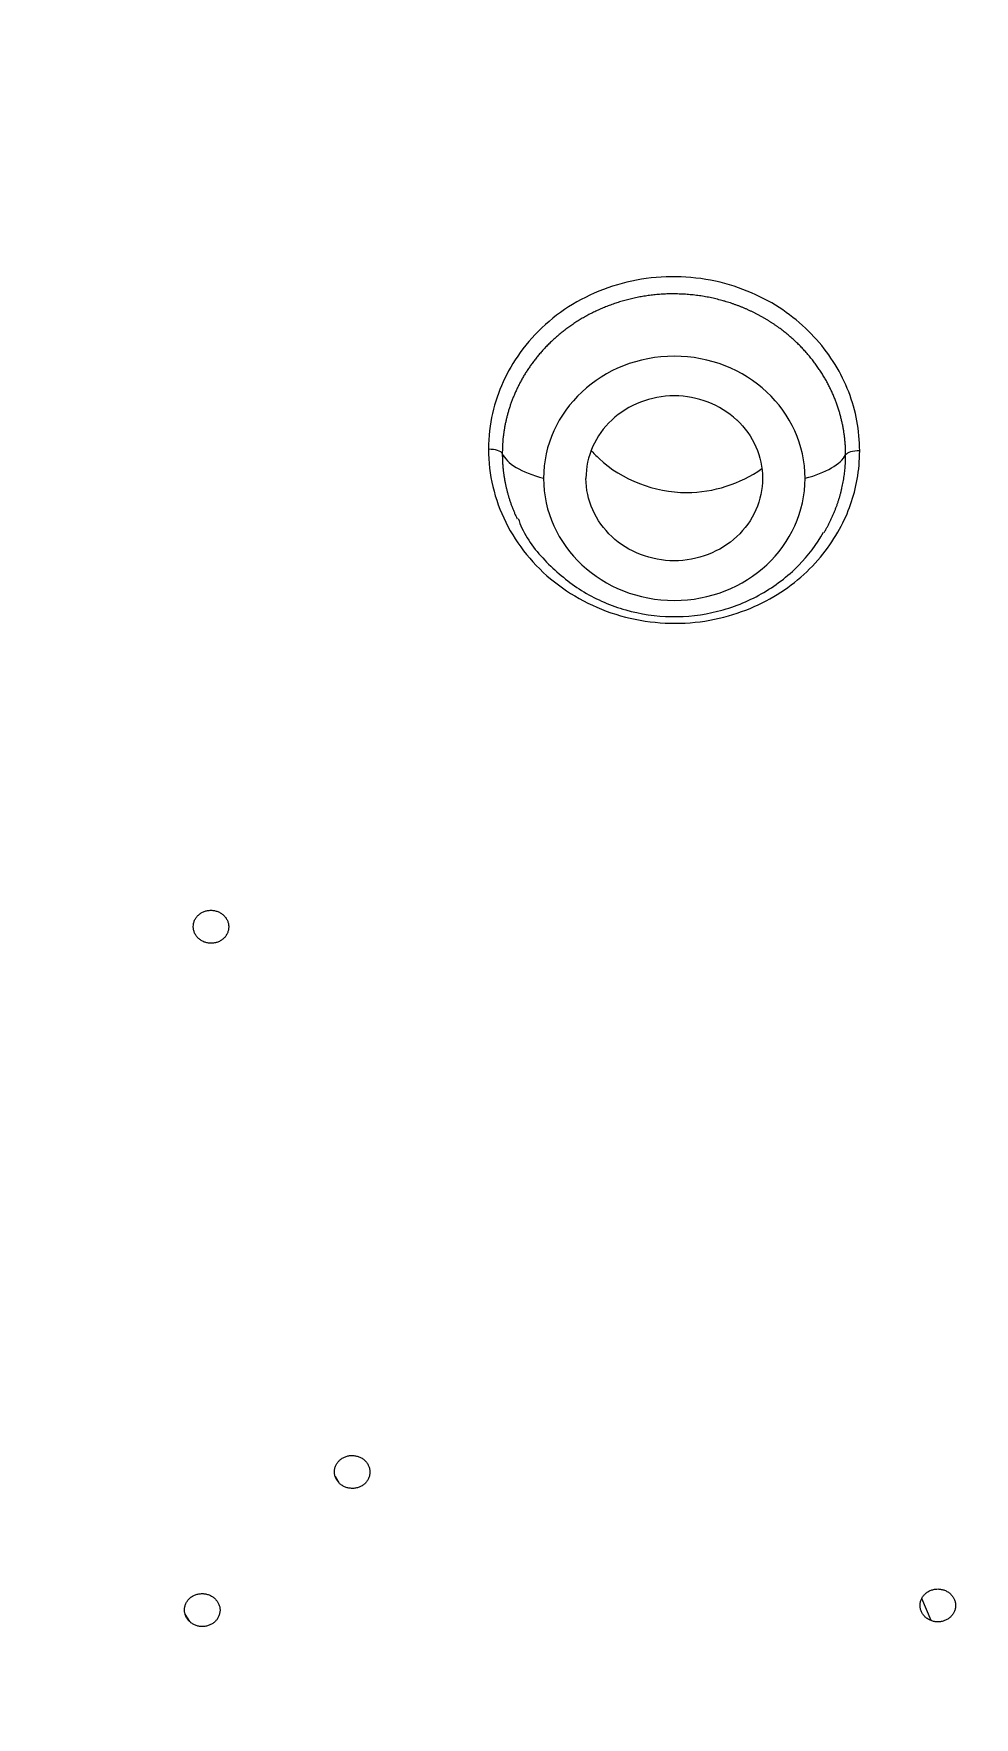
# Model space of a CAD drawing. Extents: x 1168 to 2296, y 0 to 827.
# Drawn here: x 1676.62 to 1689.93, y 520.04 to 543.86 of the extents above; entities that cross this region are included whole.
import ezdxf

# ---------------------------------------------------------------- set-up
doc = ezdxf.new("R2010")
doc.units = 0
doc.header["$LTSCALE"] = 10
doc.header["$MEASUREMENT"] = 0
doc.layers.add('1', color=7, linetype='CONTINUOUS')

msp = doc.modelspace()

# ---------------------------------------------------------------- linework, layer by layer
at = {"layer": '1', "color": 7, "linetype": 'Continuous', "lineweight": 18}
for p, q in [((1680.95, 523.348), (1680.891, 523.447)), ((1689.318, 521.409), (1689.189, 521.722)), ((1678.829, 521.394), (1678.767, 521.501))]:
    msp.add_line(p, q, dxfattribs=at)
for centre, major_axis, ratio, start_param, end_param in [((1696.685, 538.042), (57.67, 0), 0.93358, 5.498085, 8.635877), ((1696.685, 538.026), (57.518, 0), 0.93358, 5.498085, 10.209879), ((1685.685, 537.567), (-1.85, 0), 0.93358, 3.141593, 6.283185), ((1685.685, 537.567), (-1.25, 0), 0.93358, 4.712389, 5.497787), ((1685.685, 537.567), (-1.25, 0), 0.93358, 3.926991, 4.712389), ((1685.685, 537.567), (-1.25, 0), 0.93358, 5.497787, 6.283185), ((1683.054, 537.907), (-0.2, 0), 0.358368, 3.290296, 4.697991), ((1688.306, 537.885), (0.2, 0), 0.358368, 1.561946, 2.956466), ((1685.685, 537.567), (1.85, 0), 0.93358, 3.141593, 6.283185)]:
    msp.add_ellipse(centre, major_axis=major_axis, ratio=ratio, start_param=start_param, end_param=end_param, dxfattribs=at)
at = {"layer": '1', "color": 7, "linetype": 'Continuous', "lineweight": 13}
for centre, major_axis, ratio, start_param, end_param in [((1696.685, 537.844), (57.048, 0), 0.93358, 5.498085, 10.209879), ((1696.685, 537.824), (56.129, 0), 0.93358, 5.397226, 10.310738), ((1696.685, 537.907), (55.427, 0), 0.93358, 5.397283, 10.31068), ((1696.685, 538.436), (-51, 0), 0.93358, 4.712389, 7.625054), ((1684.735, 537.998), (1.5, 0), 0.358368, 3.290296, 4.068888), ((1686.635, 537.998), (-1.5, 0), 0.358368, 2.214297, 2.956466)]:
    msp.add_ellipse(centre, major_axis=major_axis, ratio=ratio, start_param=start_param, end_param=end_param, dxfattribs=at)
for points, knots in [([(1739.245, 498.734), (1739.257, 498.745), (1739.297, 498.783), (1739.382, 498.862), (1739.514, 498.988), (1739.695, 499.16), (1739.923, 499.379), (1740.198, 499.646), (1740.517, 499.962), (1740.882, 500.327), (1741.289, 500.744), (1741.738, 501.212), (1742.226, 501.734), (1742.752, 502.311), (1743.313, 502.945), (1743.907, 503.637), (1744.531, 504.389), (1745.182, 505.203), (1745.856, 506.081), (1746.552, 507.024), (1747.264, 508.035), (1747.988, 509.115), (1748.721, 510.266), (1749.458, 511.489), (1750.192, 512.787), (1750.92, 514.161), (1751.635, 515.611), (1752.333, 517.14), (1753.005, 518.748), (1753.647, 520.436), (1754.251, 522.204), (1754.81, 524.051), (1755.317, 525.979), (1755.762, 527.985), (1756.139, 530.07), (1756.438, 532.23), (1756.653, 534.464), (1756.773, 536.769), (1756.792, 539.142), (1756.7, 541.577), (1756.487, 544.071), (1756.145, 546.617), (1755.665, 549.209), (1755.039, 551.84), (1754.259, 554.502), (1753.317, 557.187), (1752.329, 559.582), (1751.345, 561.687), (1750.412, 563.504), (1749.396, 565.312), (1748.295, 567.108), (1747.108, 568.889), (1745.834, 570.65), (1744.471, 572.386), (1743.019, 574.093), (1741.477, 575.767), (1739.845, 577.402), (1738.124, 578.995), (1736.312, 580.54), (1734.412, 582.032), (1732.424, 583.467), (1730.349, 584.838), (1728.188, 586.14), (1725.944, 587.367), (1723.618, 588.515), (1721.214, 589.579), (1718.734, 590.553), (1716.183, 591.432), (1713.563, 592.209), (1710.879, 592.88), (1708.135, 593.439), (1705.337, 593.882), (1702.49, 594.205), (1699.601, 594.402), (1696.187, 594.48), (1692.263, 594.344), (1687.865, 593.889), (1683.515, 593.134), (1679.236, 592.083), (1675.051, 590.739), (1670.984, 589.112), (1667.055, 587.211), (1663.287, 585.046), (1659.7, 582.627), (1656.313, 579.968), (1653.144, 577.085), (1650.21, 573.992), (1647.53, 570.706), (1645.115, 567.244), (1642.978, 563.627), (1640.926, 559.456), (1639.1, 554.7), (1637.661, 549.356), (1636.788, 543.905), (1636.494, 538.401), (1636.777, 532.897), (1637.593, 527.71), (1638.786, 523.105), (1640.114, 519.299), (1641.425, 516.23), (1642.593, 513.864), (1643.791, 511.674), (1645.041, 509.612), (1646.37, 507.638), (1647.455, 506.153), (1648.304, 505.056), (1649.01, 504.181), (1649.684, 503.377), (1650.388, 502.568), (1651.001, 501.891), (1651.501, 501.353), (1651.871, 500.963), (1652.223, 500.599), (1652.555, 500.26), (1652.868, 499.947), (1653.16, 499.658), (1653.432, 499.393), (1653.682, 499.152), (1653.91, 498.935), (1654.056, 498.798), (1654.124, 498.733)], [0, 0, 0, 0, 0.000179, 0.000603, 0.00127, 0.002183, 0.00334, 0.004741, 0.006386, 0.008277, 0.010411, 0.01279, 0.015413, 0.018281, 0.021393, 0.02475, 0.028351, 0.032196, 0.036286, 0.04062, 0.045199, 0.050022, 0.055089, 0.060401, 0.065958, 0.071758, 0.077804, 0.084093, 0.090627, 0.097406, 0.104428, 0.111695, 0.119206, 0.126961, 0.134961, 0.143206, 0.151695, 0.160428, 0.169406, 0.178628, 0.188094, 0.197805, 0.20776, 0.21796, 0.228404, 0.239092, 0.250024, 0.257544, 0.265167, 0.272896, 0.280729, 0.288666, 0.296708, 0.304854, 0.313104, 0.321459, 0.329918, 0.338482, 0.34715, 0.355923, 0.3648, 0.373782, 0.382867, 0.392057, 0.401352, 0.410752, 0.420256, 0.429863, 0.439576, 0.449392, 0.459314, 0.46934, 0.47947, 0.489704, 0.500043, 0.515667, 0.531291, 0.546915, 0.562538, 0.578162, 0.593786, 0.60941, 0.625034, 0.640657, 0.656282, 0.671906, 0.68753, 0.703153, 0.718778, 0.734402, 0.750026, 0.770854, 0.791682, 0.81251, 0.833338, 0.854167, 0.874994, 0.892773, 0.907913, 0.920413, 0.930274, 0.937493, 0.948337, 0.95716, 0.963963, 0.968745, 0.972532, 0.976398, 0.980345, 0.984372, 0.986462, 0.988435, 0.990291, 0.99203, 0.993651, 0.995155, 0.996542, 0.997812, 0.998965, 1, 1, 1, 1]), ([(1654.672, 498.916), (1654.657, 498.93), (1654.611, 498.974), (1654.455, 499.122), (1654.346, 499.225), (1654.067, 499.494), (1653.896, 499.659), (1653.497, 500.053), (1653.268, 500.281), (1652.754, 500.804), (1652.469, 501.098), (1651.848, 501.755), (1651.512, 502.119), (1650.794, 502.919), (1650.412, 503.355), (1649.61, 504.307), (1649.189, 504.822), (1648.317, 505.934), (1647.867, 506.532), (1646.944, 507.816), (1646.473, 508.502), (1645.519, 509.966), (1645.038, 510.744), (1644.077, 512.397), (1643.597, 513.271), (1642.655, 515.121), (1642.191, 516.095), (1641.296, 518.147), (1640.865, 519.224), (1640.05, 521.482), (1639.667, 522.662), (1638.97, 525.127), (1638.655, 526.412), (1638.115, 529.081), (1637.89, 530.467), (1637.549, 533.333), (1637.434, 534.815), (1637.334, 537.865), (1637.351, 539.434), (1637.538, 542.649), (1637.71, 544.294), (1638.231, 547.645), (1638.58, 549.351), (1639.478, 552.805), (1640.026, 554.552), (1641.341, 558.065), (1642.108, 559.83), (1643.881, 563.348), (1644.886, 565.102), (1647.146, 568.566), (1648.401, 570.276), (1651.171, 573.615), (1652.687, 575.243), (1655.98, 578.377), (1657.759, 579.883), (1660.619, 582.016), (1661.605, 582.706), (1663.64, 584.039), (1664.689, 584.681), (1667.93, 586.527), (1670.213, 587.65), (1675.002, 589.636), (1677.509, 590.498), (1682.712, 591.911), (1685.41, 592.462), (1689.566, 593.024), (1690.969, 593.168), (1693.096, 593.312), (1693.809, 593.349), (1694.884, 593.386), (1695.422, 593.399), (1696.052, 593.408), (1696.367, 593.41), (1696.525, 593.41), (1696.604, 593.41), (1696.644, 593.41), (1696.664, 593.41), (1696.673, 593.41), (1696.678, 593.41), (1696.681, 593.41), (1696.682, 593.41), (1696.683, 593.41), (1696.683, 593.41), (1702.504, 593.411), (1714.146, 591.801), (1730.106, 584.758), (1738.831, 577.384), (1746.222, 568.986), (1749.25, 564.276), (1753.713, 554.238), (1755.147, 548.91), (1756.299, 538.095), (1756.017, 532.607), (1753.758, 521.946), (1751.781, 516.773), (1747.677, 509.577), (1745.34, 506.121), (1742.614, 502.935), (1740.714, 500.877), (1739.722, 499.881), (1738.698, 498.916)], [0, 0, 0, 0, 0.015625, 0.015625, 0.03125, 0.03125, 0.046875, 0.046875, 0.0625, 0.0625, 0.078125, 0.078125, 0.09375, 0.09375, 0.109375, 0.109375, 0.125, 0.125, 0.140625, 0.140625, 0.15625, 0.15625, 0.171875, 0.171875, 0.1875, 0.1875, 0.203125, 0.203125, 0.21875, 0.21875, 0.234375, 0.234375, 0.25, 0.25, 0.265625, 0.265625, 0.28125, 0.28125, 0.296875, 0.296875, 0.3125, 0.3125, 0.328125, 0.328125, 0.34375, 0.34375, 0.359375, 0.359375, 0.375, 0.375, 0.390625, 0.390625, 0.40625, 0.40625, 0.421875, 0.421875, 0.429687, 0.429687, 0.4375, 0.4375, 0.453125, 0.453125, 0.46875, 0.46875, 0.484375, 0.484375, 0.492187, 0.492187, 0.496094, 0.496094, 0.498047, 0.499023, 0.499512, 0.499756, 0.499878, 0.499939, 0.499969, 0.499985, 0.499992, 0.499996, 0.499998, 0.499998, 0.5, 0.5, 0.5625, 0.625, 0.6875, 0.6875, 0.75, 0.75, 0.8125, 0.8125, 0.875, 0.875, 0.9375, 0.9375, 0.96875, 0.984375, 0.984375, 1, 1, 1, 1]), ([(1696.685, 592.494), (1696.643, 592.494), (1696.559, 592.494), (1696.433, 592.494), (1696.308, 592.493), (1696.182, 592.492), (1696.056, 592.491), (1695.931, 592.49), (1695.805, 592.488), (1695.679, 592.486), (1695.554, 592.484), (1695.428, 592.482), (1695.302, 592.479), (1695.177, 592.476), (1695.051, 592.473), (1694.926, 592.47), (1694.8, 592.466), (1694.674, 592.462), (1694.549, 592.458), (1694.423, 592.453), (1694.297, 592.449), (1694.172, 592.444), (1694.046, 592.439), (1693.921, 592.433), (1693.795, 592.427), (1693.669, 592.421), (1693.544, 592.415), (1693.418, 592.409), (1693.292, 592.402), (1693.167, 592.395), (1693.041, 592.388), (1692.916, 592.38), (1692.79, 592.373), (1692.664, 592.365), (1692.539, 592.356), (1692.413, 592.348), (1691.963, 592.317), (1691.191, 592.255), (1690.096, 592.149), (1689.004, 592.024), (1687.914, 591.879), (1686.828, 591.716), (1685.745, 591.533), (1684.666, 591.332), (1683.232, 591.038), (1681.452, 590.624), (1679.339, 590.052), (1677.249, 589.407), (1675.187, 588.688), (1673.155, 587.896), (1670.491, 586.748), (1667.249, 585.14), (1663.531, 582.943), (1659.996, 580.488), (1657.042, 578.094), (1654.6, 575.851), (1652.613, 573.834), (1650.428, 571.378), (1648.117, 568.421), (1646.056, 565.318), (1644.435, 562.501), (1643.178, 560.024), (1642.15, 557.704), (1641.316, 555.56), (1640.645, 553.611), (1640.049, 551.626), (1639.478, 549.402), (1638.965, 546.935), (1638.55, 544.222), (1638.305, 541.72), (1638.189, 539.441), (1638.167, 537.393), (1638.228, 535.332), (1638.373, 533.277), (1638.599, 531.231), (1638.906, 529.201), (1639.297, 527.175), (1639.926, 524.5), (1640.916, 521.195), (1642.25, 517.76), (1643.616, 514.824), (1644.92, 512.369), (1646.195, 510.241), (1647.395, 508.425), (1648.477, 506.903), (1649.519, 505.542), (1650.506, 504.33), (1651.342, 503.356), (1652.123, 502.486), (1652.84, 501.716), (1653.581, 500.949), (1654.147, 500.383), (1654.525, 500.013), (1654.706, 499.837), (1654.89, 499.66), (1655.076, 499.483), (1655.264, 499.304), (1655.455, 499.125), (1655.647, 498.944), (1655.842, 498.763), (1656.04, 498.581), (1656.239, 498.399), (1656.441, 498.215), (1656.645, 498.031), (1656.852, 497.846), (1657.061, 497.66), (1657.272, 497.473), (1657.413, 497.349), (1657.485, 497.286)], [0, 0, 0, 0, 0.000892, 0.001785, 0.002677, 0.003569, 0.004462, 0.005354, 0.006246, 0.007138, 0.00803, 0.008923, 0.009815, 0.010707, 0.011599, 0.012491, 0.013384, 0.014276, 0.015169, 0.016061, 0.016953, 0.017846, 0.018739, 0.019631, 0.020524, 0.021417, 0.02231, 0.023203, 0.024097, 0.02499, 0.025884, 0.026777, 0.027671, 0.028565, 0.029459, 0.030354, 0.031248, 0.039059, 0.046868, 0.054679, 0.062496, 0.070311, 0.078122, 0.085931, 0.093744, 0.109373, 0.124991, 0.140601, 0.156239, 0.171854, 0.187489, 0.218707, 0.249974, 0.281106, 0.312458, 0.333209, 0.354021, 0.374951, 0.406022, 0.437441, 0.458146, 0.47896, 0.499936, 0.515411, 0.530971, 0.546637, 0.562432, 0.583123, 0.603936, 0.624924, 0.640415, 0.655981, 0.671643, 0.687423, 0.702962, 0.718542, 0.734186, 0.749915, 0.781006, 0.812398, 0.833188, 0.854003, 0.874891, 0.888786, 0.90267, 0.916556, 0.926936, 0.93739, 0.945051, 0.952809, 0.960666, 0.968624, 0.970466, 0.972324, 0.974198, 0.976087, 0.977992, 0.979913, 0.98185, 0.983802, 0.985771, 0.987756, 0.989756, 0.991773, 0.993806, 0.995854, 0.997919, 1, 1, 1, 1]), ([(1688.109, 537.899), (1688.109, 537.907), (1688.109, 537.923), (1688.109, 537.947), (1688.108, 537.972), (1688.107, 537.997), (1688.106, 538.021), (1688.104, 538.046), (1688.102, 538.072), (1688.1, 538.097), (1688.098, 538.122), (1688.095, 538.148), (1688.091, 538.174), (1688.088, 538.2), (1688.084, 538.226), (1688.08, 538.252), (1688.075, 538.278), (1688.07, 538.305), (1688.065, 538.331), (1688.059, 538.358), (1688.053, 538.384), (1688.047, 538.411), (1688.04, 538.438), (1688.033, 538.465), (1688.025, 538.492), (1688.017, 538.519), (1688.008, 538.547), (1688, 538.574), (1687.99, 538.601), (1687.98, 538.629), (1687.97, 538.656), (1687.96, 538.683), (1687.949, 538.711), (1687.937, 538.739), (1687.925, 538.766), (1687.913, 538.794), (1687.9, 538.821), (1687.887, 538.849), (1687.873, 538.876), (1687.859, 538.904), (1687.844, 538.931), (1687.829, 538.959), (1687.813, 538.986), (1687.797, 539.013), (1687.78, 539.041), (1687.763, 539.068), (1687.745, 539.095), (1687.727, 539.122), (1687.708, 539.149), (1687.689, 539.176), (1687.669, 539.203), (1687.649, 539.229), (1687.628, 539.256), (1687.607, 539.282), (1687.585, 539.308), (1687.563, 539.334), (1687.54, 539.36), (1687.517, 539.386), (1687.493, 539.411), (1687.469, 539.437), (1687.444, 539.462), (1687.418, 539.486), (1687.392, 539.511), (1687.366, 539.535), (1687.339, 539.559), (1687.311, 539.583), (1687.283, 539.607), (1687.254, 539.63), (1687.225, 539.653), (1687.196, 539.675), (1687.166, 539.697), (1687.135, 539.719), (1687.104, 539.741), (1687.072, 539.762), (1687.04, 539.783), (1687.007, 539.803), (1686.974, 539.823), (1686.94, 539.843), (1686.906, 539.862), (1686.871, 539.881), (1686.836, 539.899), (1686.8, 539.917), (1686.764, 539.934), (1686.728, 539.951), (1686.69, 539.967), (1686.653, 539.983), (1686.615, 539.998), (1686.577, 540.013), (1686.538, 540.027), (1686.498, 540.041), (1686.459, 540.054), (1686.419, 540.066), (1686.378, 540.078), (1686.337, 540.089), (1686.296, 540.1), (1686.254, 540.11), (1686.212, 540.119), (1686.17, 540.128), (1686.127, 540.136), (1686.084, 540.143), (1686.041, 540.15), (1685.997, 540.156), (1685.954, 540.161), (1685.909, 540.165), (1685.865, 540.169), (1685.82, 540.172), (1685.775, 540.174), (1685.73, 540.175), (1685.672, 540.176), (1685.602, 540.176), (1685.519, 540.172), (1685.437, 540.166), (1685.356, 540.157), (1685.276, 540.146), (1685.197, 540.133), (1685.119, 540.117), (1685.042, 540.099), (1684.966, 540.079), (1684.892, 540.057), (1684.82, 540.032), (1684.748, 540.006), (1684.678, 539.978), (1684.61, 539.948), (1684.544, 539.917), (1684.478, 539.884), (1684.415, 539.849), (1684.353, 539.813), (1684.293, 539.775), (1684.235, 539.736), (1684.178, 539.696), (1684.124, 539.655), (1684.071, 539.613), (1684.019, 539.569), (1683.97, 539.525), (1683.922, 539.48), (1683.876, 539.434), (1683.832, 539.387), (1683.79, 539.34), (1683.75, 539.292), (1683.711, 539.243), (1683.674, 539.194), (1683.639, 539.145), (1683.605, 539.095), (1683.574, 539.045), (1683.543, 538.995), (1683.515, 538.944), (1683.488, 538.894), (1683.463, 538.843), (1683.44, 538.792), (1683.418, 538.741), (1683.397, 538.691), (1683.378, 538.64), (1683.361, 538.59), (1683.345, 538.539), (1683.33, 538.489), (1683.317, 538.44), (1683.305, 538.39), (1683.294, 538.341), (1683.285, 538.292), (1683.277, 538.244), (1683.27, 538.196), (1683.264, 538.148), (1683.259, 538.101), (1683.256, 538.055), (1683.253, 538.009), (1683.252, 537.963), (1683.252, 537.933), (1683.252, 537.918)], [0, 0, 0, 0, 0.0034, 0.006824, 0.010271, 0.013743, 0.017238, 0.020757, 0.0243, 0.027867, 0.031458, 0.035072, 0.038711, 0.042373, 0.046059, 0.049769, 0.053503, 0.057261, 0.061043, 0.064848, 0.068678, 0.072531, 0.076408, 0.080309, 0.084234, 0.088183, 0.092156, 0.096152, 0.100173, 0.104217, 0.108285, 0.112377, 0.116493, 0.120633, 0.124797, 0.128985, 0.133197, 0.137432, 0.141692, 0.145975, 0.150283, 0.154614, 0.158969, 0.163348, 0.167751, 0.172178, 0.176629, 0.181104, 0.185603, 0.190125, 0.194672, 0.199242, 0.203837, 0.208455, 0.213098, 0.217764, 0.222454, 0.227169, 0.231907, 0.236669, 0.241455, 0.246265, 0.251099, 0.255957, 0.260839, 0.265745, 0.270675, 0.275629, 0.280607, 0.285609, 0.290635, 0.295685, 0.300759, 0.305857, 0.310979, 0.316125, 0.321295, 0.326489, 0.331706, 0.336948, 0.342214, 0.347504, 0.352818, 0.358157, 0.363519, 0.368905, 0.374315, 0.379749, 0.385207, 0.39069, 0.396196, 0.401726, 0.407281, 0.412859, 0.418462, 0.424088, 0.429739, 0.435414, 0.441113, 0.446836, 0.452583, 0.458354, 0.464149, 0.469968, 0.475811, 0.481679, 0.48757, 0.493486, 0.499426, 0.510368, 0.52123, 0.532011, 0.542712, 0.553331, 0.56387, 0.574328, 0.584704, 0.595, 0.605215, 0.615349, 0.625402, 0.635374, 0.645265, 0.655075, 0.664804, 0.674451, 0.684018, 0.693503, 0.702908, 0.712231, 0.721473, 0.730633, 0.739713, 0.748711, 0.757628, 0.766464, 0.775219, 0.783892, 0.792484, 0.800994, 0.809424, 0.817771, 0.826038, 0.834223, 0.842327, 0.850349, 0.85829, 0.86615, 0.873928, 0.881625, 0.88924, 0.896774, 0.904226, 0.911597, 0.918887, 0.926095, 0.933221, 0.940266, 0.947229, 0.954111, 0.960911, 0.96763, 0.974267, 0.980823, 0.987297, 0.993689, 1, 1, 1, 1]), ([(1683.252, 537.918), (1683.252, 537.91), (1683.252, 537.895), (1683.252, 537.873), (1683.253, 537.85), (1683.253, 537.828), (1683.255, 537.805), (1683.256, 537.783), (1683.257, 537.76), (1683.259, 537.737), (1683.261, 537.715), (1683.264, 537.692), (1683.266, 537.669), (1683.269, 537.646), (1683.272, 537.624), (1683.275, 537.601), (1683.279, 537.578), (1683.283, 537.555), (1683.287, 537.533), (1683.291, 537.51), (1683.296, 537.487), (1683.3, 537.465), (1683.306, 537.442), (1683.311, 537.419), (1683.316, 537.397), (1683.322, 537.374), (1683.328, 537.351), (1683.335, 537.329), (1683.341, 537.306), (1683.348, 537.284), (1683.355, 537.261), (1683.363, 537.239), (1683.371, 537.216), (1683.378, 537.194), (1683.387, 537.171), (1683.395, 537.149), (1683.404, 537.127), (1683.413, 537.105), (1683.422, 537.083), (1683.431, 537.06), (1683.441, 537.038), (1683.451, 537.017), (1683.458, 537.002), (1683.461, 536.995)], [0, 0, 0, 0, 0.023678, 0.047392, 0.071143, 0.09493, 0.118753, 0.142613, 0.166509, 0.190442, 0.214411, 0.238417, 0.262458, 0.286537, 0.310651, 0.334803, 0.35899, 0.383214, 0.407474, 0.431771, 0.456104, 0.480473, 0.504879, 0.529321, 0.553799, 0.578314, 0.602865, 0.627452, 0.652076, 0.676736, 0.701433, 0.726165, 0.750934, 0.77574, 0.800581, 0.825459, 0.850373, 0.875324, 0.900311, 0.925334, 0.950393, 0.975489, 1, 1, 1, 1]), ([(1687.805, 536.8), (1687.807, 536.804), (1687.817, 536.821), (1687.834, 536.851), (1687.856, 536.891), (1687.877, 536.932), (1687.897, 536.972), (1687.916, 537.013), (1687.935, 537.054), (1687.952, 537.096), (1687.968, 537.137), (1687.984, 537.179), (1687.998, 537.221), (1688.012, 537.263), (1688.025, 537.305), (1688.037, 537.347), (1688.047, 537.389), (1688.057, 537.432), (1688.067, 537.474), (1688.075, 537.517), (1688.082, 537.559), (1688.089, 537.602), (1688.094, 537.644), (1688.099, 537.687), (1688.103, 537.729), (1688.106, 537.772), (1688.108, 537.814), (1688.109, 537.856), (1688.109, 537.885), (1688.109, 537.899)], [0, 0, 0, 0, 0.011544, 0.050879, 0.090109, 0.129233, 0.168251, 0.207164, 0.245971, 0.284673, 0.323269, 0.36176, 0.400145, 0.438425, 0.4766, 0.514669, 0.552633, 0.590492, 0.628246, 0.665894, 0.703437, 0.740875, 0.778208, 0.815436, 0.852559, 0.889576, 0.926489, 0.963297, 1, 1, 1, 1])]:
    msp.add_open_spline(points, degree=3, knots=knots, dxfattribs=at)
at = {"layer": '1', "color": 7, "linetype": 'Continuous', "lineweight": 18}
for points in [[(1688.308, 537.957), (1688.308, 538.101), (1688.281, 538.38), (1688.165, 538.793), (1687.973, 539.181), (1687.71, 539.536), (1687.376, 539.852), (1686.966, 540.119), (1686.476, 540.32), (1685.923, 540.427), (1685.356, 540.421), (1684.806, 540.303), (1684.296, 540.078), (1683.849, 539.758), (1683.484, 539.349), (1683.249, 538.935), (1683.099, 538.498), (1683.057, 538.157), (1683.057, 537.979)], [(1686.569, 538.393), (1686.8, 538.177), (1686.935, 537.872), (1686.935, 537.567)], [(1683.057, 537.979), (1683.057, 537.8), (1683.098, 537.446), (1683.282, 536.937), (1683.579, 536.477), (1683.976, 536.086), (1684.453, 535.785), (1684.988, 535.587), (1685.557, 535.5), (1686.126, 535.531), (1686.65, 535.668), (1687.103, 535.884), (1687.485, 536.16), (1687.799, 536.486), (1688.038, 536.852), (1688.188, 537.196), (1688.282, 537.549), (1688.308, 537.816), (1688.308, 537.957)], [(1686.935, 537.567), (1686.935, 537.263), (1686.665, 536.653), (1685.685, 536.274), (1684.705, 536.653), (1684.435, 537.263), (1684.435, 537.567)]]:
    msp.add_open_spline(points, degree=3, dxfattribs=at)
for points, knots in [([(1684.505, 537.967), (1684.542, 537.925), (1684.887, 537.566), (1685.783, 537.22), (1686.62, 537.489), (1686.923, 537.704)], [0, 0, 0, 0, 0.065086, 0.575567, 1, 1, 1, 1]), ([(1683.476, 537), (1683.492, 536.953), (1683.584, 536.711), (1683.895, 536.337), (1684.392, 535.935), (1684.993, 535.679), (1685.645, 535.582), (1686.308, 535.658), (1686.93, 535.907), (1687.449, 536.299), (1687.697, 536.631), (1687.796, 536.804)], [0, 0, 0, 0, 0.028122, 0.148271, 0.268727, 0.390194, 0.51309, 0.637488, 0.763058, 0.88911, 1, 1, 1, 1]), ([(1678.898, 531.136), (1678.892, 531.15), (1678.887, 531.165), (1678.883, 531.187), (1678.882, 531.195), (1678.88, 531.21), (1678.88, 531.218), (1678.88, 531.241), (1678.881, 531.256), (1678.887, 531.286), (1678.892, 531.301), (1678.905, 531.329), (1678.912, 531.342), (1678.926, 531.361), (1678.931, 531.367), (1678.942, 531.379), (1678.953, 531.39), (1678.965, 531.4), (1678.977, 531.41), (1678.984, 531.415), (1679.005, 531.427), (1679.019, 531.435), (1679.042, 531.443), (1679.049, 531.446), (1679.065, 531.45), (1679.073, 531.452), (1679.097, 531.456), (1679.114, 531.457), (1679.138, 531.457), (1679.147, 531.457), (1679.163, 531.455), (1679.171, 531.454), (1679.195, 531.449), (1679.211, 531.445), (1679.234, 531.436), (1679.241, 531.433), (1679.256, 531.425), (1679.27, 531.417), (1679.283, 531.408), (1679.296, 531.398), (1679.302, 531.393), (1679.319, 531.377), (1679.33, 531.365), (1679.348, 531.34), (1679.356, 531.326), (1679.362, 531.312)], [0, 0, 0, 0, 0.0625, 0.0625, 0.09375, 0.09375, 0.125, 0.125, 0.1875, 0.1875, 0.25, 0.25, 0.3125, 0.3125, 0.34375, 0.34375, 0.375, 0.40625, 0.40625, 0.4375, 0.4375, 0.5, 0.5, 0.53125, 0.53125, 0.5625, 0.5625, 0.625, 0.625, 0.65625, 0.65625, 0.6875, 0.6875, 0.75, 0.75, 0.78125, 0.78125, 0.8125, 0.84375, 0.84375, 0.875, 0.875, 0.9375, 0.9375, 1, 1, 1, 1]), ([(1679.362, 531.312), (1679.369, 531.297), (1679.373, 531.283), (1679.378, 531.26), (1679.379, 531.253), (1679.381, 531.237), (1679.381, 531.23), (1679.381, 531.207), (1679.38, 531.192), (1679.373, 531.162), (1679.369, 531.147), (1679.356, 531.119), (1679.348, 531.105), (1679.334, 531.086), (1679.33, 531.08), (1679.319, 531.068), (1679.308, 531.057), (1679.296, 531.047), (1679.283, 531.037), (1679.277, 531.033), (1679.256, 531.02), (1679.242, 531.013), (1679.219, 531.004), (1679.211, 531.002), (1679.196, 530.998), (1679.188, 530.996), (1679.163, 530.991), (1679.147, 530.99), (1679.122, 530.99), (1679.114, 530.991), (1679.098, 530.992), (1679.09, 530.993), (1679.066, 530.998), (1679.05, 531.002), (1679.027, 531.011), (1679.019, 531.015), (1679.005, 531.022), (1678.991, 531.03), (1678.978, 531.039), (1678.965, 531.049), (1678.959, 531.054), (1678.942, 531.071), (1678.931, 531.082), (1678.913, 531.108), (1678.905, 531.122), (1678.898, 531.136)], [0, 0, 0, 0, 0.0625, 0.0625, 0.09375, 0.09375, 0.125, 0.125, 0.1875, 0.1875, 0.25, 0.25, 0.3125, 0.3125, 0.34375, 0.34375, 0.375, 0.40625, 0.40625, 0.4375, 0.4375, 0.5, 0.5, 0.53125, 0.53125, 0.5625, 0.5625, 0.625, 0.625, 0.65625, 0.65625, 0.6875, 0.6875, 0.75, 0.75, 0.78125, 0.78125, 0.8125, 0.84375, 0.84375, 0.875, 0.875, 0.9375, 0.9375, 1, 1, 1, 1]), ([(1680.95, 523.348), (1680.939, 523.359), (1680.928, 523.371), (1680.915, 523.39), (1680.91, 523.396), (1680.903, 523.41), (1680.899, 523.417), (1680.89, 523.438), (1680.885, 523.453), (1680.878, 523.482), (1680.877, 523.498), (1680.877, 523.528), (1680.878, 523.543), (1680.883, 523.566), (1680.885, 523.573), (1680.89, 523.588), (1680.896, 523.602), (1680.903, 523.616), (1680.91, 523.629), (1680.914, 523.636), (1680.928, 523.655), (1680.938, 523.667), (1680.956, 523.683), (1680.962, 523.688), (1680.975, 523.697), (1680.981, 523.702), (1681.002, 523.714), (1681.016, 523.721), (1681.039, 523.73), (1681.047, 523.733), (1681.063, 523.737), (1681.071, 523.739), (1681.095, 523.743), (1681.111, 523.745), (1681.136, 523.745), (1681.144, 523.744), (1681.16, 523.742), (1681.177, 523.74), (1681.192, 523.736), (1681.208, 523.732), (1681.216, 523.729), (1681.239, 523.72), (1681.253, 523.713), (1681.281, 523.696), (1681.294, 523.686), (1681.305, 523.675)], [0, 0, 0, 0, 0.0625, 0.0625, 0.09375, 0.09375, 0.125, 0.125, 0.1875, 0.1875, 0.25, 0.25, 0.3125, 0.3125, 0.34375, 0.34375, 0.375, 0.40625, 0.40625, 0.4375, 0.4375, 0.5, 0.5, 0.53125, 0.53125, 0.5625, 0.5625, 0.625, 0.625, 0.65625, 0.65625, 0.6875, 0.6875, 0.75, 0.75, 0.78125, 0.78125, 0.8125, 0.84375, 0.84375, 0.875, 0.875, 0.9375, 0.9375, 1, 1, 1, 1]), ([(1681.305, 523.675), (1681.317, 523.664), (1681.327, 523.652), (1681.341, 523.633), (1681.345, 523.627), (1681.353, 523.613), (1681.357, 523.606), (1681.366, 523.585), (1681.371, 523.57), (1681.377, 523.541), (1681.379, 523.525), (1681.379, 523.495), (1681.377, 523.48), (1681.373, 523.457), (1681.37, 523.45), (1681.366, 523.435), (1681.36, 523.421), (1681.353, 523.407), (1681.345, 523.394), (1681.341, 523.387), (1681.328, 523.368), (1681.317, 523.356), (1681.3, 523.34), (1681.294, 523.335), (1681.281, 523.326), (1681.274, 523.321), (1681.254, 523.309), (1681.239, 523.302), (1681.217, 523.293), (1681.209, 523.291), (1681.193, 523.286), (1681.185, 523.284), (1681.161, 523.28), (1681.145, 523.278), (1681.12, 523.279), (1681.112, 523.279), (1681.095, 523.281), (1681.079, 523.283), (1681.063, 523.287), (1681.047, 523.291), (1681.04, 523.294), (1681.017, 523.303), (1681.002, 523.31), (1680.975, 523.327), (1680.962, 523.337), (1680.95, 523.348)], [0, 0, 0, 0, 0.0625, 0.0625, 0.09375, 0.09375, 0.125, 0.125, 0.1875, 0.1875, 0.25, 0.25, 0.3125, 0.3125, 0.34375, 0.34375, 0.375, 0.40625, 0.40625, 0.4375, 0.4375, 0.5, 0.5, 0.53125, 0.53125, 0.5625, 0.5625, 0.625, 0.625, 0.65625, 0.65625, 0.6875, 0.6875, 0.75, 0.75, 0.78125, 0.78125, 0.8125, 0.84375, 0.84375, 0.875, 0.875, 0.9375, 0.9375, 1, 1, 1, 1]), ([(1689.318, 521.409), (1689.302, 521.415), (1689.288, 521.422), (1689.268, 521.435), (1689.261, 521.439), (1689.248, 521.449), (1689.242, 521.454), (1689.225, 521.47), (1689.214, 521.482), (1689.196, 521.507), (1689.188, 521.521), (1689.175, 521.549), (1689.171, 521.564), (1689.166, 521.586), (1689.165, 521.594), (1689.163, 521.609), (1689.162, 521.624), (1689.163, 521.639), (1689.165, 521.654), (1689.166, 521.662), (1689.171, 521.684), (1689.175, 521.699), (1689.185, 521.72), (1689.188, 521.727), (1689.196, 521.74), (1689.2, 521.747), (1689.214, 521.766), (1689.224, 521.777), (1689.242, 521.794), (1689.248, 521.799), (1689.261, 521.808), (1689.267, 521.813), (1689.288, 521.826), (1689.302, 521.833), (1689.325, 521.842), (1689.333, 521.844), (1689.348, 521.848), (1689.364, 521.852), (1689.381, 521.854), (1689.397, 521.856), (1689.405, 521.856), (1689.43, 521.856), (1689.446, 521.854), (1689.478, 521.848), (1689.494, 521.844), (1689.51, 521.838)], [0, 0, 0, 0, 0.0625, 0.0625, 0.09375, 0.09375, 0.125, 0.125, 0.1875, 0.1875, 0.25, 0.25, 0.3125, 0.3125, 0.34375, 0.34375, 0.375, 0.40625, 0.40625, 0.4375, 0.4375, 0.5, 0.5, 0.53125, 0.53125, 0.5625, 0.5625, 0.625, 0.625, 0.65625, 0.65625, 0.6875, 0.6875, 0.75, 0.75, 0.78125, 0.78125, 0.8125, 0.84375, 0.84375, 0.875, 0.875, 0.9375, 0.9375, 1, 1, 1, 1]), ([(1689.51, 521.838), (1689.525, 521.832), (1689.539, 521.825), (1689.56, 521.812), (1689.566, 521.808), (1689.579, 521.798), (1689.585, 521.793), (1689.603, 521.776), (1689.613, 521.765), (1689.631, 521.739), (1689.639, 521.726), (1689.652, 521.698), (1689.657, 521.683), (1689.661, 521.661), (1689.662, 521.653), (1689.664, 521.638), (1689.665, 521.623), (1689.664, 521.608), (1689.663, 521.593), (1689.661, 521.585), (1689.657, 521.562), (1689.652, 521.548), (1689.643, 521.527), (1689.639, 521.52), (1689.631, 521.507), (1689.627, 521.5), (1689.613, 521.481), (1689.603, 521.47), (1689.585, 521.453), (1689.579, 521.448), (1689.567, 521.439), (1689.56, 521.434), (1689.54, 521.421), (1689.525, 521.414), (1689.502, 521.405), (1689.495, 521.403), (1689.479, 521.399), (1689.463, 521.395), (1689.447, 521.393), (1689.43, 521.391), (1689.422, 521.391), (1689.397, 521.391), (1689.381, 521.393), (1689.349, 521.398), (1689.333, 521.403), (1689.318, 521.409)], [0, 0, 0, 0, 0.0625, 0.0625, 0.09375, 0.09375, 0.125, 0.125, 0.1875, 0.1875, 0.25, 0.25, 0.3125, 0.3125, 0.34375, 0.34375, 0.375, 0.40625, 0.40625, 0.4375, 0.4375, 0.5, 0.5, 0.53125, 0.53125, 0.5625, 0.5625, 0.625, 0.625, 0.65625, 0.65625, 0.6875, 0.6875, 0.75, 0.75, 0.78125, 0.78125, 0.8125, 0.84375, 0.84375, 0.875, 0.875, 0.9375, 0.9375, 1, 1, 1, 1]), ([(1678.829, 521.394), (1678.817, 521.405), (1678.807, 521.417), (1678.793, 521.436), (1678.789, 521.443), (1678.781, 521.456), (1678.778, 521.463), (1678.768, 521.485), (1678.763, 521.499), (1678.757, 521.529), (1678.755, 521.544), (1678.755, 521.575), (1678.757, 521.59), (1678.762, 521.612), (1678.764, 521.62), (1678.768, 521.634), (1678.774, 521.649), (1678.781, 521.662), (1678.789, 521.676), (1678.793, 521.682), (1678.807, 521.701), (1678.817, 521.713), (1678.834, 521.729), (1678.84, 521.734), (1678.853, 521.744), (1678.86, 521.748), (1678.88, 521.761), (1678.895, 521.768), (1678.918, 521.776), (1678.925, 521.779), (1678.941, 521.783), (1678.949, 521.785), (1678.973, 521.789), (1678.99, 521.791), (1679.014, 521.791), (1679.023, 521.79), (1679.039, 521.789), (1679.055, 521.786), (1679.071, 521.782), (1679.087, 521.778), (1679.095, 521.775), (1679.118, 521.766), (1679.132, 521.759), (1679.159, 521.742), (1679.172, 521.732), (1679.184, 521.721)], [0, 0, 0, 0, 0.0625, 0.0625, 0.09375, 0.09375, 0.125, 0.125, 0.1875, 0.1875, 0.25, 0.25, 0.3125, 0.3125, 0.34375, 0.34375, 0.375, 0.40625, 0.40625, 0.4375, 0.4375, 0.5, 0.5, 0.53125, 0.53125, 0.5625, 0.5625, 0.625, 0.625, 0.65625, 0.65625, 0.6875, 0.6875, 0.75, 0.75, 0.78125, 0.78125, 0.8125, 0.84375, 0.84375, 0.875, 0.875, 0.9375, 0.9375, 1, 1, 1, 1]), ([(1679.184, 521.721), (1679.196, 521.71), (1679.206, 521.698), (1679.22, 521.679), (1679.224, 521.673), (1679.232, 521.659), (1679.235, 521.652), (1679.245, 521.631), (1679.25, 521.616), (1679.256, 521.587), (1679.258, 521.571), (1679.258, 521.541), (1679.256, 521.526), (1679.251, 521.503), (1679.249, 521.496), (1679.244, 521.481), (1679.239, 521.467), (1679.232, 521.453), (1679.224, 521.44), (1679.22, 521.433), (1679.206, 521.414), (1679.196, 521.402), (1679.179, 521.387), (1679.173, 521.381), (1679.16, 521.372), (1679.153, 521.367), (1679.133, 521.355), (1679.118, 521.348), (1679.095, 521.339), (1679.087, 521.337), (1679.072, 521.332), (1679.064, 521.33), (1679.04, 521.326), (1679.023, 521.325), (1678.999, 521.325), (1678.99, 521.325), (1678.974, 521.327), (1678.958, 521.329), (1678.942, 521.333), (1678.926, 521.338), (1678.918, 521.34), (1678.895, 521.349), (1678.881, 521.357), (1678.853, 521.373), (1678.841, 521.383), (1678.829, 521.394)], [0, 0, 0, 0, 0.0625, 0.0625, 0.09375, 0.09375, 0.125, 0.125, 0.1875, 0.1875, 0.25, 0.25, 0.3125, 0.3125, 0.34375, 0.34375, 0.375, 0.40625, 0.40625, 0.4375, 0.4375, 0.5, 0.5, 0.53125, 0.53125, 0.5625, 0.5625, 0.625, 0.625, 0.65625, 0.65625, 0.6875, 0.6875, 0.75, 0.75, 0.78125, 0.78125, 0.8125, 0.84375, 0.84375, 0.875, 0.875, 0.9375, 0.9375, 1, 1, 1, 1])]:
    msp.add_open_spline(points, degree=3, knots=knots, dxfattribs=at)

doc.saveas('drawing.dxf')
